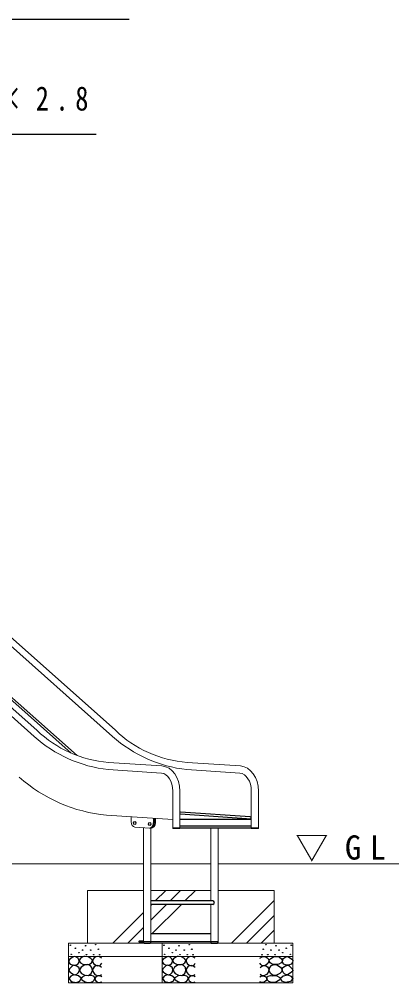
# Model space of a CAD drawing. Units: millimetres, scale not verified. Extents: x -19538 to 12, y -3090 to 13350.
# Drawn here: x -12864 to -11429, y 2270 to 5920 of the extents above; entities that cross this region are included whole.
import ezdxf

# ---------------------------------------------------------------- set-up
doc = ezdxf.new("R2010")
doc.units = ezdxf.units.MM
doc.layers.add('線', color=2, linetype='Continuous', lineweight=25)
doc.layers.add('補助', color=2, linetype='Continuous', lineweight=13)
doc.styles.add('ＭＳ ゴシック', font='')
doc.styles.get('ＭＳ ゴシック').set_extended_font_data('MS Gothic')

msp = doc.modelspace()

# ---------------------------------------------------------------- linework, layer by layer
at = {"layer": '線', "color": 7, "lineweight": 13}
for p, q in [((-14391.449, 4649.15), (-12797.44, 3226.337)), ((-14094.464, 4649.15), (-12500.456, 3226.337)), ((-14409.52, 4628.82), (-12807.675, 3203.308)), ((-14112.535, 4628.82), (-12510.69, 3203.308)), ((-12526.024, 3104.76), (-12324.194, 3091.267)), ((-12229.039, 3104.76), (-12027.21, 3091.267)), ((-12527.03, 3077.597), (-12326.067, 3064.174)), ((-12230.045, 3077.597), (-12029.082, 3064.174)), ((-12283.199, 2995.951), (-12283.199, 2853.893)), ((-12255.999, 2995.951), (-12255.999, 2853.893)), ((-11986.214, 2995.951), (-11986.214, 2853.893)), ((-11959.014, 2995.951), (-11959.014, 2853.893)), ((-12283.199, 2887.823), (-12533.425, 2905.034)), ((-12440.236, 2898.624), (-12440.236, 2879.373)), ((-12349.136, 2892.577), (-12349.136, 2875.186)), ((-12370.437, 2856.087), (-12427.31, 2859.541)), ((-12393.79, 2857.506), (-12393.79, 2719.998)), ((-12370.437, 2856.087), (-12367.255, 2856.087)), ((-12367.255, 2856.087), (-12364.073, 2856.087)), ((-12366.59, 2856.106), (-12366.59, 2719.998)), ((-12283.199, 2853.893), (-12255.999, 2853.893)), ((-12139.232, 2856.193), (-12139.232, 2719.998)), ((-12112.032, 2856.193), (-12112.032, 2719.998)), ((-11986.214, 2853.893), (-11959.014, 2853.893)), ((-12393.79, 2719.998), (-14590.333, 2719.998)), ((-12393.79, 2719.998), (-12393.79, 2424.996)), ((-12366.59, 2719.998), (-12366.59, 2424.996)), ((-12139.232, 2719.998), (-12366.59, 2719.998)), ((-12139.232, 2719.998), (-12139.232, 2579.984)), ((-12112.032, 2719.998), (-12112.032, 2424.996)), ((-11428.536, 2719.998), (-12112.032, 2719.998)), ((-12606.354, 2619.998), (-12393.79, 2619.998)), ((-12606.354, 2619.998), (-12606.354, 2419.998)), ((-12366.59, 2619.998), (-12139.232, 2619.998)), ((-12112.032, 2619.998), (-11899.247, 2619.998)), ((-11899.247, 2619.998), (-11899.247, 2419.998)), ((-12139.232, 2566.984), (-12139.232, 2424.996)), ((-12677.065, 2419.998), (-12677.065, 2269.998)), ((-12677.065, 2419.998), (-11828.536, 2419.998)), ((-12366.59, 2424.996), (-12393.79, 2424.996)), ((-12372.594, 2424.996), (-12380.19, 2424.996)), ((-12323.511, 2419.998), (-12323.511, 2269.998)), ((-12139.232, 2424.996), (-12112.032, 2424.996)), ((-12133.228, 2424.996), (-12125.632, 2424.996)), ((-11828.536, 2419.998), (-11828.536, 2269.998)), ((-12677.065, 2369.998), (-11828.536, 2369.998)), ((-12677.065, 2269.998), (-11828.536, 2269.998))]:
    msp.add_line(p, q, dxfattribs=at)
at = {"layer": '線'}
for p, q in [((-14187.823, 4491.398), (-12667.051, 3139.652)), ((-14182.509, 4497.377), (-12645.114, 3130.856)), ((-12355.5, 2892.796), (-12355.5, 2875.186)), ((-12352.318, 2892.577), (-12352.318, 2875.186)), ((-12255.999, 2889.92), (-11986.214, 2889.92)), ((-11986.214, 2889.92), (-12254.563, 2908.761)), ((-11989.934, 2898.201), (-12254.003, 2916.741)), ((-12283.199, 2856.193), (-12255.999, 2856.193)), ((-12255.999, 2864.92), (-11986.214, 2864.92)), ((-12255.999, 2856.193), (-11986.214, 2856.193)), ((-11986.214, 2856.193), (-11959.014, 2856.193)), ((-12132.132, 2579.984), (-12366.59, 2579.984)), ((-12132.132, 2566.984), (-12366.59, 2566.984)), ((-12139.232, 2454.996), (-12366.59, 2454.996)), ((-12139.232, 2424.996), (-12366.59, 2424.996))]:
    msp.add_line(p, q, dxfattribs=at)
for points in [[(-12393.79, 2427.996), (-12409.02, 2427.996), (-12410.02, 2427.728), (-12410.752, 2426.996), (-12411.02, 2425.996), (-12411.02, 2424.996), (-12393.79, 2424.996)], [(-12552.065, 2363.297), (-12560.492, 2368.153), (-12569.175, 2369.634), (-12574.794, 2367.946), (-12579.947, 2364.248), (-12584.419, 2358.939), (-12586.285, 2352.208), (-12582.616, 2343.437), (-12574.561, 2336.999), (-12566.262, 2334.62), (-12559.035, 2335.731), (-12554.985, 2339.107), (-12552.065, 2343.653)], [(-12198.511, 2363.297), (-12206.938, 2368.153), (-12215.621, 2369.634), (-12221.241, 2367.946), (-12226.394, 2364.248), (-12230.866, 2358.939), (-12232.731, 2352.208), (-12229.063, 2343.437), (-12221.008, 2336.999), (-12212.709, 2334.62), (-12205.482, 2335.731), (-12201.432, 2339.107), (-12198.511, 2343.653)], [(-11953.536, 2363.297), (-11945.109, 2368.153), (-11936.426, 2369.634), (-11930.807, 2367.946), (-11925.654, 2364.248), (-11921.182, 2358.939), (-11919.317, 2352.208), (-11922.985, 2343.437), (-11931.04, 2336.999), (-11939.339, 2334.62), (-11946.566, 2335.731), (-11950.616, 2339.107), (-11953.536, 2343.653)], [(-12552.381, 2327.177), (-12559.522, 2332.639), (-12567.59, 2335.098), (-12574.295, 2333.873), (-12580.264, 2330.028), (-12584.657, 2324.247), (-12586.285, 2317.037), (-12583.62, 2308.429), (-12577.413, 2301.512), (-12569.773, 2297.64), (-12562.204, 2296.759), (-12557.05, 2298.198), (-12552.381, 2300.878)], [(-12198.828, 2327.177), (-12205.969, 2332.639), (-12214.037, 2335.098), (-12220.742, 2333.873), (-12226.711, 2330.028), (-12231.103, 2324.247), (-12232.731, 2317.037), (-12230.067, 2308.429), (-12223.859, 2301.512), (-12216.22, 2297.64), (-12208.65, 2296.759), (-12203.497, 2298.198), (-12198.828, 2300.878)], [(-11953.22, 2327.177), (-11946.079, 2332.639), (-11938.011, 2335.098), (-11931.306, 2333.873), (-11925.337, 2330.028), (-11920.944, 2324.247), (-11919.317, 2317.037), (-11921.981, 2308.429), (-11928.189, 2301.512), (-11935.828, 2297.64), (-11943.397, 2296.759), (-11948.551, 2298.198), (-11953.22, 2300.878)], [(-12552.065, 2292.64), (-12558.083, 2295.959), (-12565.372, 2296.759), (-12574.089, 2292.425), (-12578.363, 2285.669), (-12577.751, 2281.999), (-12574.878, 2277.748), (-12567.715, 2272.276), (-12560.303, 2270.461), (-12556.006, 2271.512), (-12552.065, 2273.629)], [(-12198.511, 2292.64), (-12204.529, 2295.959), (-12211.819, 2296.759), (-12220.535, 2292.425), (-12224.809, 2285.669), (-12224.197, 2281.999), (-12221.324, 2277.748), (-12214.162, 2272.276), (-12206.749, 2270.461), (-12202.453, 2271.512), (-12198.511, 2273.629)], [(-11953.536, 2292.64), (-11947.518, 2295.959), (-11940.229, 2296.759), (-11931.513, 2292.425), (-11927.238, 2285.669), (-11927.85, 2281.999), (-11930.723, 2277.748), (-11937.886, 2272.276), (-11945.299, 2270.461), (-11949.595, 2271.512), (-11953.536, 2273.629)]]:
    msp.add_lwpolyline(points, dxfattribs=at)
for points in [[(-12366.59, 2424.996), (-12393.79, 2424.996), (-12393.79, 2422.998), (-12393.562, 2421.85), (-12392.912, 2420.877), (-12391.938, 2420.227), (-12390.79, 2419.998), (-12369.59, 2419.998), (-12368.442, 2420.227), (-12367.469, 2420.877), (-12366.819, 2421.85), (-12366.59, 2422.998)], [(-12112.032, 2424.996), (-12139.232, 2424.996), (-12139.232, 2422.998), (-12139.003, 2421.85), (-12138.353, 2420.877), (-12137.38, 2420.227), (-12136.232, 2419.998), (-12115.032, 2419.998), (-12113.884, 2420.227), (-12112.91, 2420.877), (-12112.26, 2421.85), (-12112.032, 2422.998)], [(-12654.616, 2369.401), (-12661.078, 2366.86), (-12667.29, 2363.38), (-12673.148, 2359.343), (-12676.795, 2353.875), (-12675.784, 2346.293), (-12670.776, 2339.934), (-12663.91, 2337.344), (-12656.2, 2337.082), (-12648.588, 2337.686), (-12642.259, 2340.25), (-12638.506, 2345.536), (-12637.189, 2351.974), (-12638.038, 2357.18), (-12640.992, 2362.113), (-12647.151, 2366.94)], [(-12657.151, 2336.448), (-12662.48, 2333.656), (-12667.923, 2329.478), (-12674.372, 2322.658), (-12676.795, 2315.853), (-12673.168, 2311.026), (-12666.656, 2306.664), (-12660.019, 2302.377), (-12653.349, 2300.328), (-12645.704, 2302.774), (-12639.407, 2309.199), (-12636.301, 2317.477), (-12637.823, 2325.992), (-12645.981, 2333.243)], [(-12615.192, 2369.491), (-12620.096, 2368.874), (-12625.733, 2366.788), (-12633.705, 2361.001), (-12637.356, 2354.085), (-12636.482, 2350.122), (-12632.761, 2345.705), (-12623.27, 2340.933), (-12613.3, 2339.489), (-12605.95, 2339.316), (-12598.434, 2340.84), (-12590.835, 2345.455), (-12587.081, 2351.652), (-12588.05, 2356.305), (-12592.757, 2361.653), (-12603.426, 2367.859)], [(-12627.896, 2305.161), (-12615.307, 2298.305), (-12601.947, 2297.323), (-12591.664, 2304.777), (-12586.811, 2316.514), (-12589.092, 2327.291), (-12596.001, 2335.434), (-12604.826, 2338.868), (-12616.003, 2337.596), (-12629.757, 2329.542), (-12635.734, 2318.676), (-12633.099, 2311.482)], [(-12301.063, 2369.401), (-12307.525, 2366.86), (-12313.736, 2363.38), (-12319.595, 2359.343), (-12323.242, 2353.875), (-12322.23, 2346.293), (-12317.222, 2339.934), (-12310.356, 2337.344), (-12302.647, 2337.082), (-12295.035, 2337.686), (-12288.705, 2340.25), (-12284.953, 2345.536), (-12283.636, 2351.974), (-12284.484, 2357.18), (-12287.438, 2362.113), (-12293.598, 2366.94)], [(-12303.597, 2336.448), (-12308.926, 2333.656), (-12314.37, 2329.478), (-12320.819, 2322.658), (-12323.242, 2315.853), (-12319.614, 2311.026), (-12313.103, 2306.664), (-12306.465, 2302.377), (-12299.795, 2300.328), (-12292.151, 2302.774), (-12285.854, 2309.199), (-12282.748, 2317.477), (-12284.27, 2325.992), (-12292.428, 2333.243)], [(-12261.639, 2369.491), (-12266.543, 2368.874), (-12272.18, 2366.788), (-12280.151, 2361.001), (-12283.803, 2354.085), (-12282.928, 2350.122), (-12279.208, 2345.705), (-12269.717, 2340.933), (-12259.747, 2339.489), (-12252.396, 2339.316), (-12244.88, 2340.84), (-12237.281, 2345.455), (-12233.528, 2351.652), (-12234.497, 2356.305), (-12239.204, 2361.653), (-12249.872, 2367.859)], [(-12274.343, 2305.161), (-12261.753, 2298.305), (-12248.394, 2297.323), (-12238.11, 2304.777), (-12233.258, 2316.514), (-12235.538, 2327.291), (-12242.447, 2335.434), (-12251.272, 2338.868), (-12262.449, 2337.596), (-12276.204, 2329.542), (-12282.181, 2318.676), (-12279.545, 2311.482)], [(-11877.705, 2305.161), (-11890.294, 2298.305), (-11903.654, 2297.323), (-11913.937, 2304.777), (-11918.79, 2316.514), (-11916.51, 2327.291), (-11909.6, 2335.434), (-11900.775, 2338.868), (-11889.598, 2337.596), (-11875.844, 2329.542), (-11869.867, 2318.676), (-11872.503, 2311.482)], [(-11890.409, 2369.491), (-11885.505, 2368.874), (-11879.868, 2366.788), (-11871.896, 2361.001), (-11868.245, 2354.085), (-11869.119, 2350.122), (-11872.84, 2345.705), (-11882.331, 2340.933), (-11892.301, 2339.489), (-11899.652, 2339.316), (-11907.167, 2340.84), (-11914.766, 2345.455), (-11918.52, 2351.652), (-11917.551, 2356.305), (-11912.844, 2361.653), (-11902.175, 2367.859)], [(-11848.45, 2336.448), (-11843.121, 2333.656), (-11837.678, 2329.478), (-11831.229, 2322.658), (-11828.806, 2315.853), (-11832.434, 2311.026), (-11838.945, 2306.664), (-11845.582, 2302.377), (-11852.252, 2300.328), (-11859.897, 2302.774), (-11866.194, 2309.199), (-11869.3, 2317.477), (-11867.778, 2325.992), (-11859.62, 2333.243)], [(-11850.985, 2369.401), (-11844.523, 2366.86), (-11838.311, 2363.38), (-11832.453, 2359.343), (-11828.806, 2353.875), (-11829.818, 2346.293), (-11834.826, 2339.934), (-11841.691, 2337.344), (-11849.401, 2337.082), (-11857.013, 2337.686), (-11863.342, 2340.25), (-11867.095, 2345.536), (-11868.412, 2351.974), (-11867.564, 2357.18), (-11864.609, 2362.113), (-11858.45, 2366.94)], [(-12657.97, 2300.516), (-12669.289, 2294.496), (-12676.1, 2285.681), (-12667.614, 2274.412), (-12649.179, 2270.297), (-12634.825, 2276.408), (-12629.4, 2286.78), (-12640.182, 2295.889)], [(-12304.416, 2300.516), (-12315.736, 2294.496), (-12322.547, 2285.681), (-12314.061, 2274.412), (-12295.625, 2270.297), (-12281.272, 2276.408), (-12275.846, 2286.78), (-12286.628, 2295.889)], [(-11847.631, 2300.516), (-11836.312, 2294.496), (-11829.501, 2285.681), (-11837.987, 2274.412), (-11856.422, 2270.297), (-11870.776, 2276.408), (-11876.201, 2286.78), (-11865.419, 2295.889)], [(-12600.867, 2296.371), (-12608.401, 2296.998), (-12616.543, 2295.56), (-12625.471, 2291.503), (-12629.788, 2286.1), (-12627.101, 2281.418), (-12621.139, 2276.91), (-12614.66, 2273.067), (-12607.353, 2270.693), (-12595.505, 2270.927), (-12585.189, 2275.018), (-12580.486, 2279.825), (-12578.432, 2285.559), (-12579.491, 2290.708), (-12583.567, 2295.29), (-12591.966, 2297.83)], [(-12247.313, 2296.371), (-12254.848, 2296.998), (-12262.99, 2295.56), (-12271.918, 2291.503), (-12276.235, 2286.1), (-12273.548, 2281.418), (-12267.585, 2276.91), (-12261.106, 2273.067), (-12253.8, 2270.693), (-12241.951, 2270.927), (-12231.636, 2275.018), (-12226.932, 2279.825), (-12224.878, 2285.559), (-12225.938, 2290.708), (-12230.014, 2295.29), (-12238.412, 2297.83)], [(-11904.735, 2296.371), (-11897.2, 2296.998), (-11889.058, 2295.56), (-11880.13, 2291.503), (-11875.813, 2286.1), (-11878.5, 2281.418), (-11884.462, 2276.91), (-11890.941, 2273.067), (-11898.248, 2270.693), (-11910.097, 2270.927), (-11920.412, 2275.018), (-11925.115, 2279.825), (-11927.169, 2285.559), (-11926.11, 2290.708), (-11922.034, 2295.29), (-11913.635, 2297.83)]]:
    msp.add_lwpolyline(points, close=True, dxfattribs=at)
for centre in [(-12670.458, 2412.175), (-12613.109, 2409.957), (-12574.648, 2414.09), (-12316.905, 2412.175), (-12259.556, 2409.957), (-12221.094, 2414.09), (-11930.953, 2414.09), (-11892.492, 2409.957), (-11835.143, 2412.175), (-12667.29, 2377.322), (-12651.448, 2400.769), (-12638.457, 2383.976), (-12624.515, 2393.481), (-12609.623, 2376.371), (-12593.569, 2393.547), (-12581.946, 2376.519), (-12564.647, 2397.061), (-12559.781, 2375.978), (-12313.736, 2377.322), (-12297.894, 2400.769), (-12284.903, 2383.976), (-12270.962, 2393.481), (-12256.07, 2376.371), (-12240.015, 2393.547), (-12228.392, 2376.519), (-12211.094, 2397.061), (-12206.228, 2375.978), (-11945.82, 2375.978), (-11940.954, 2397.061), (-11923.655, 2376.519), (-11912.033, 2393.547), (-11895.978, 2376.371), (-11881.086, 2393.481), (-11867.144, 2383.976), (-11854.154, 2400.769), (-11838.311, 2377.322)]:
    msp.add_circle(centre, 1, dxfattribs=at)
at = {"layer": '線', "color": 7, "lineweight": 13}
for centre, radius, start, end in [((-12492.146, 3544.142), 440.686, 226.15025, 265.5911), ((-12195.161, 3544.142), 440.686, 226.15025, 265.5911), ((-12473.715, 3572.742), 498.007, 227.8871, 263.85426), ((-12176.73, 3572.742), 498.007, 227.8871, 263.85426), ((-12480.375, 3478.156), 575.572, 228.23096, 264.71161)]:
    msp.add_arc(centre, radius, start, end, dxfattribs=at)
at = {"layer": '線'}
for centre, radius, start, end in [((-11990.214, 2894.21), 4, 265.98382, 85.98382), ((-12132.132, 2573.484), 6.5, 270, 90)]:
    msp.add_arc(centre, radius, start, end, dxfattribs=at)
at = {"layer": '線', "color": 7, "lineweight": 13}
for centre, major_axis, ratio, start_param, end_param in [((-12328.289, 2995.951), (0, 95.469), 0.757208, 4.71238898, 6.22651938), ((-12031.304, 2995.951), (0, 95.469), 0.757208, 4.71238898, 6.22651938), ((-12328.289, 2995.951), (0, -68.306), 0.660113, 1.57079633, 3.09230008), ((-12031.304, 2995.951), (0, -68.306), 0.660113, 1.57079633, 3.09230008), ((-12426.928, 2879.373), (0, 19.84), 0.670797, 1.57079633, 3.11285465), ((-12364.073, 2875.186), (0, -19.098), 0.7821, 6.28318531, 7.85398163)]:
    msp.add_ellipse(centre, major_axis=major_axis, ratio=ratio, start_param=start_param, end_param=end_param, dxfattribs=at)
at = {"layer": '線'}
for centre in [(-12426.928, 2875.373), (-12370.437, 2871.186)]:
    msp.add_ellipse(centre, major_axis=(0, -6), ratio=0.707107, dxfattribs=at)
for centre in [(-12370.437, 2875.186), (-12367.255, 2875.186)]:
    msp.add_ellipse(centre, major_axis=(0, -19.098), ratio=0.7821, start_param=6.28318531, end_param=7.85398163, dxfattribs=at)
at = {"layer": '補助', "lineweight": 25}
for p, q in [((-13800.441, 5919.998), (-12447.895, 5919.998)), ((-13800.441, 5484.607), (-12572.456, 5484.607))]:
    msp.add_line(p, q, dxfattribs=at)
at = {"layer": '補助'}
for p, q in [((-12349.692, 2579.984), (-12309.677, 2619.998)), ((-12293.565, 2579.984), (-12253.551, 2619.998)), ((-12237.439, 2579.984), (-12197.424, 2619.998)), ((-12366.59, 2506.959), (-12306.565, 2566.984)), ((-12366.59, 2563.086), (-12362.692, 2566.984)), ((-12362.427, 2454.996), (-12250.439, 2566.984)), ((-12060.665, 2419.998), (-11899.247, 2581.416)), ((-12509.677, 2419.998), (-12393.79, 2535.886)), ((-12004.538, 2419.998), (-11899.247, 2525.289)), ((-12453.551, 2419.998), (-12393.79, 2479.759)), ((-11948.411, 2419.998), (-11899.247, 2469.163)), ((-12397.424, 2419.998), (-12393.79, 2423.632))]:
    msp.add_line(p, q, dxfattribs=at)

# ---------------------------------------------------------------- texts
at = {"layer": '補助', "char_height": 91.64, "style": 'ＭＳ ゴシック'}
for s, insert, attachment_point in [('\\T1.5;\\W0.8;格子：φ21.7×2.8', (-13814.191, 5665.857), 1), ('\\T1.5;▽GL', (-11819.715, 2728.332), 7)]:
    msp.add_mtext(s, dxfattribs=dict(at, insert=insert, attachment_point=attachment_point))

doc.saveas('drawing.dxf')
